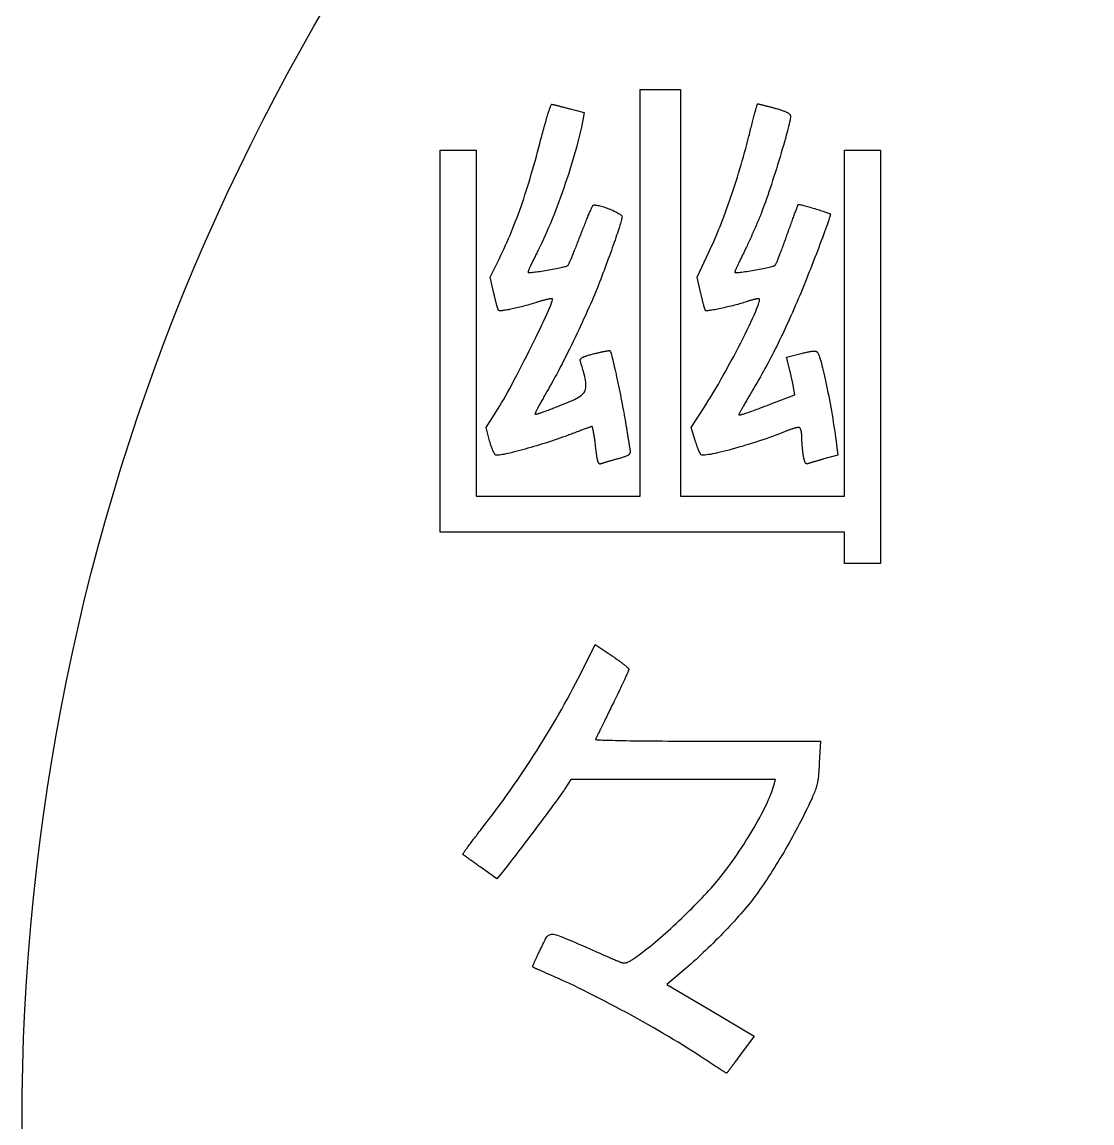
# Model space of a CAD drawing. Extents: x 2.5 to 77.5, y 2.5 to 77.5.
# Drawn here: x 2.5 to 20.73, y 40 to 58.75 of the extents above; entities that cross this region are included whole.
import ezdxf

# ---------------------------------------------------------------- set-up
doc = ezdxf.new("R2010")
doc.units = 0
doc.layers.get('0').update_dxf_attribs({"linetype": 'CONTINUOUS'})
doc.layers.add('NAME', color=7, linetype='CONTINUOUS')

msp = doc.modelspace()

# ---------------------------------------------------------------- linework, layer by layer
msp.add_circle((40, 40), 37.5)
at = {"layer": 'NAME'}
for points in [[(9.625, 53.316), (9.625, 56.57), (9.931, 56.57), (10.237, 56.57), (10.237, 53.623), (10.237, 50.675), (11.635, 50.675), (13.032, 50.675), (13.032, 54.139), (13.032, 57.603), (13.376, 57.603), (13.721, 57.603), (13.721, 54.139), (13.721, 50.675), (15.118, 50.675), (16.515, 50.675), (16.515, 53.623), (16.515, 56.57), (16.821, 56.57), (17.127, 56.57), (17.127, 53.048), (17.127, 49.527), (16.821, 49.527), (16.515, 49.527), (16.515, 49.795), (16.515, 49.795), (16.515, 50.063), (13.07, 50.063), (9.625, 50.063)], [(11.568, 52.179), (11.589, 52.188), (11.61, 52.196), (11.632, 52.204), (11.653, 52.213), (11.676, 52.222), (11.722, 52.241), (11.766, 52.259), (11.807, 52.275), (11.844, 52.291), (11.879, 52.307), (11.912, 52.322), (11.941, 52.336), (11.968, 52.351), (11.992, 52.365), (12.014, 52.38), (12.034, 52.395), (12.051, 52.41), (12.065, 52.426), (12.078, 52.443), (12.088, 52.46), (12.097, 52.478), (12.103, 52.498), (12.107, 52.519), (12.11, 52.541), (12.11, 52.565), (12.109, 52.591), (12.106, 52.619), (12.102, 52.648), (12.095, 52.68), (12.088, 52.714), (12.079, 52.751), (12.068, 52.79), (12.057, 52.832), (12.044, 52.877), (12.03, 52.925), (12.015, 52.977), (12.013, 52.981), (12.013, 52.986), (12.012, 52.99), (12.012, 52.994), (12.013, 52.999), (12.014, 53.003), (12.016, 53.007), (12.018, 53.011), (12.02, 53.015), (12.023, 53.019), (12.027, 53.022), (12.032, 53.026), (12.037, 53.03), (12.042, 53.033), (12.048, 53.037), (12.055, 53.041), (12.063, 53.045), (12.071, 53.048), (12.08, 53.052), (12.09, 53.056), (12.101, 53.06), (12.112, 53.064), (12.124, 53.067), (12.137, 53.072), (12.15, 53.076), (12.165, 53.08), (12.18, 53.084), (12.197, 53.089), (12.214, 53.093), (12.232, 53.098), (12.251, 53.103), (12.264, 53.106), (12.278, 53.109), (12.291, 53.112), (12.304, 53.115), (12.317, 53.118), (12.329, 53.121), (12.342, 53.124), (12.354, 53.127), (12.366, 53.129), (12.377, 53.132), (12.389, 53.134), (12.399, 53.136), (12.41, 53.139), (12.42, 53.141), (12.43, 53.142), (12.44, 53.144), (12.449, 53.146), (12.457, 53.147), (12.465, 53.148), (12.473, 53.15), (12.48, 53.151), (12.487, 53.151), (12.493, 53.152), (12.499, 53.153), (12.504, 53.153), (12.508, 53.153), (12.512, 53.153), (12.515, 53.153), (12.518, 53.153), (12.519, 53.152), (12.521, 53.151), (12.523, 53.146), (12.527, 53.137), (12.532, 53.123), (12.537, 53.105), (12.543, 53.083), (12.55, 53.058), (12.558, 53.029), (12.566, 52.996), (12.574, 52.961), (12.583, 52.924), (12.592, 52.883), (12.602, 52.841), (12.612, 52.797), (12.622, 52.751), (12.632, 52.703), (12.643, 52.654), (12.653, 52.605), (12.664, 52.554), (12.675, 52.503), (12.685, 52.452), (12.696, 52.4), (12.706, 52.349), (12.716, 52.299), (12.726, 52.249), (12.735, 52.2), (12.744, 52.152), (12.753, 52.105), (12.761, 52.06), (12.769, 52.018), (12.776, 51.977), (12.782, 51.938), (12.785, 51.919), (12.788, 51.9), (12.791, 51.88), (12.795, 51.861), (12.798, 51.842), (12.801, 51.822), (12.804, 51.803), (12.807, 51.785), (12.81, 51.766), (12.813, 51.748), (12.816, 51.729), (12.819, 51.712), (12.822, 51.694), (12.825, 51.677), (12.827, 51.66), (12.83, 51.644), (12.833, 51.628), (12.835, 51.613), (12.838, 51.598), (12.84, 51.584), (12.842, 51.57), (12.844, 51.557), (12.846, 51.545), (12.848, 51.533), (12.85, 51.522), (12.852, 51.512), (12.853, 51.503), (12.855, 51.494), (12.856, 51.487), (12.857, 51.48), (12.858, 51.474), (12.859, 51.465), (12.861, 51.457), (12.862, 51.449), (12.862, 51.441), (12.863, 51.434), (12.863, 51.428), (12.862, 51.421), (12.861, 51.415), (12.86, 51.41), (12.858, 51.404), (12.856, 51.399), (12.853, 51.394), (12.849, 51.39), (12.845, 51.385), (12.84, 51.381), (12.834, 51.376), (12.828, 51.372), (12.821, 51.368), (12.813, 51.364), (12.804, 51.36), (12.794, 51.356), (12.784, 51.352), (12.772, 51.347), (12.759, 51.343), (12.746, 51.338), (12.731, 51.334), (12.715, 51.329), (12.698, 51.324), (12.68, 51.319), (12.66, 51.313), (12.639, 51.307), (12.627, 51.304), (12.614, 51.3), (12.602, 51.297), (12.59, 51.293), (12.577, 51.29), (12.565, 51.286), (12.553, 51.283), (12.541, 51.279), (12.53, 51.276), (12.518, 51.273), (12.507, 51.269), (12.496, 51.266), (12.485, 51.263), (12.475, 51.26), (12.465, 51.257), (12.455, 51.254), (12.445, 51.251), (12.436, 51.248), (12.427, 51.246), (12.419, 51.243), (12.411, 51.241), (12.403, 51.238), (12.396, 51.236), (12.389, 51.234), (12.383, 51.232), (12.377, 51.23), (12.372, 51.228), (12.368, 51.227), (12.364, 51.226), (12.36, 51.224), (12.357, 51.223), (12.354, 51.222), (12.351, 51.222), (12.348, 51.222), (12.345, 51.222), (12.343, 51.223), (12.34, 51.225), (12.337, 51.227), (12.334, 51.229), (12.332, 51.232), (12.329, 51.236), (12.327, 51.24), (12.324, 51.244), (12.322, 51.249), (12.319, 51.255), (12.317, 51.261), (12.315, 51.267), (12.313, 51.274), (12.31, 51.282), (12.308, 51.29), (12.306, 51.299), (12.304, 51.308), (12.302, 51.317), (12.3, 51.328), (12.298, 51.338), (12.296, 51.35), (12.295, 51.361), (12.293, 51.374), (12.291, 51.387), (12.289, 51.4), (12.288, 51.414), (12.286, 51.428), (12.286, 51.428), (12.286, 51.428), (12.283, 51.452), (12.281, 51.475), (12.278, 51.498), (12.275, 51.52), (12.273, 51.542), (12.27, 51.563), (12.267, 51.584), (12.264, 51.604), (12.262, 51.624), (12.259, 51.643), (12.256, 51.662), (12.254, 51.68), (12.251, 51.697), (12.248, 51.713), (12.246, 51.729), (12.243, 51.744), (12.241, 51.759), (12.238, 51.772), (12.236, 51.785), (12.234, 51.796), (12.231, 51.807), (12.229, 51.817), (12.227, 51.826), (12.225, 51.834), (12.223, 51.842), (12.221, 51.848), (12.219, 51.853), (12.217, 51.857), (12.216, 51.86), (12.214, 51.861), (12.213, 51.862), (12.211, 51.862), (12.209, 51.861), (12.206, 51.86), (12.202, 51.859), (12.197, 51.857), (12.19, 51.855), (12.183, 51.852), (12.175, 51.849), (12.166, 51.846), (12.156, 51.842), (12.145, 51.838), (12.134, 51.834), (12.121, 51.83), (12.108, 51.825), (12.094, 51.82), (12.08, 51.814), (12.065, 51.809), (12.049, 51.803), (12.033, 51.797), (12.016, 51.791), (11.998, 51.784), (11.98, 51.777), (11.961, 51.77), (11.942, 51.763), (11.923, 51.756), (11.903, 51.749), (11.883, 51.741), (11.862, 51.733), (11.842, 51.726), (11.82, 51.718), (11.799, 51.71), (11.756, 51.693), (11.711, 51.677), (11.665, 51.661), (11.618, 51.645), (11.569, 51.628), (11.52, 51.612), (11.471, 51.596), (11.421, 51.58), (11.37, 51.564), (11.32, 51.549), (11.27, 51.533), (11.22, 51.519), (11.171, 51.504), (11.122, 51.49), (11.074, 51.477), (11.027, 51.464), (10.981, 51.452), (10.937, 51.44), (10.895, 51.429), (10.854, 51.419), (10.815, 51.41), (10.778, 51.401), (10.744, 51.394), (10.712, 51.387), (10.683, 51.382), (10.657, 51.377), (10.634, 51.374), (10.614, 51.372), (10.597, 51.371), (10.584, 51.371), (10.575, 51.373), (10.573, 51.374), (10.57, 51.376), (10.567, 51.378), (10.564, 51.381), (10.561, 51.384), (10.558, 51.388), (10.555, 51.393), (10.552, 51.398), (10.549, 51.404), (10.545, 51.41), (10.542, 51.416), (10.538, 51.423), (10.535, 51.43), (10.531, 51.438), (10.527, 51.446), (10.523, 51.455), (10.52, 51.464), (10.516, 51.473), (10.512, 51.482), (10.508, 51.492), (10.505, 51.502), (10.501, 51.513), (10.497, 51.523), (10.494, 51.534), (10.49, 51.545), (10.486, 51.556), (10.483, 51.568), (10.479, 51.58), (10.476, 51.591), (10.472, 51.603), (10.469, 51.615), (10.409, 51.843), (10.614, 52.168), (10.641, 52.213), (10.671, 52.263), (10.703, 52.318), (10.738, 52.378), (10.773, 52.443), (10.811, 52.511), (10.85, 52.583), (10.889, 52.657), (10.93, 52.734), (10.971, 52.813), (11.013, 52.893), (11.054, 52.973), (11.095, 53.055), (11.136, 53.136), (11.177, 53.217), (11.216, 53.296), (11.255, 53.375), (11.292, 53.451), (11.327, 53.524), (11.36, 53.595), (11.392, 53.662), (11.421, 53.725), (11.448, 53.784), (11.471, 53.838), (11.492, 53.887), (11.51, 53.929), (11.524, 53.965), (11.534, 53.995), (11.54, 54.017), (11.542, 54.031), (11.54, 54.037), (11.537, 54.038), (11.534, 54.038), (11.531, 54.038), (11.526, 54.038), (11.522, 54.038), (11.516, 54.037), (11.51, 54.037), (11.504, 54.036), (11.497, 54.035), (11.49, 54.033), (11.482, 54.032), (11.474, 54.03), (11.465, 54.029), (11.456, 54.027), (11.447, 54.025), (11.437, 54.022), (11.427, 54.02), (11.416, 54.017), (11.406, 54.015), (11.395, 54.012), (11.384, 54.009), (11.372, 54.006), (11.36, 54.003), (11.349, 53.999), (11.336, 53.996), (11.324, 53.992), (11.312, 53.989), (11.299, 53.985), (11.287, 53.981), (11.274, 53.977), (11.261, 53.973), (11.233, 53.964), (11.205, 53.955), (11.177, 53.947), (11.149, 53.938), (11.121, 53.93), (11.093, 53.922), (11.065, 53.915), (11.037, 53.907), (11.009, 53.9), (10.982, 53.893), (10.956, 53.887), (10.93, 53.88), (10.904, 53.874), (10.879, 53.869), (10.855, 53.864), (10.832, 53.859), (10.809, 53.854), (10.788, 53.85), (10.767, 53.846), (10.747, 53.843), (10.729, 53.84), (10.712, 53.838), (10.696, 53.836), (10.681, 53.834), (10.668, 53.833), (10.656, 53.833), (10.645, 53.833), (10.637, 53.834), (10.63, 53.835), (10.624, 53.836), (10.621, 53.839), (10.62, 53.84), (10.618, 53.842), (10.617, 53.845), (10.615, 53.849), (10.614, 53.853), (10.612, 53.858), (10.61, 53.863), (10.608, 53.869), (10.606, 53.876), (10.603, 53.884), (10.601, 53.891), (10.598, 53.9), (10.596, 53.909), (10.593, 53.918), (10.59, 53.928), (10.588, 53.938), (10.585, 53.949), (10.582, 53.96), (10.579, 53.972), (10.576, 53.984), (10.573, 53.996), (10.569, 54.008), (10.566, 54.021), (10.563, 54.034), (10.56, 54.048), (10.557, 54.061), (10.553, 54.075), (10.55, 54.089), (10.547, 54.104), (10.543, 54.118), (10.54, 54.133), (10.479, 54.407), (10.607, 54.665), (10.635, 54.721), (10.662, 54.777), (10.689, 54.834), (10.715, 54.891), (10.741, 54.948), (10.766, 55.005), (10.792, 55.063), (10.816, 55.121), (10.841, 55.18), (10.865, 55.239), (10.889, 55.299), (10.912, 55.36), (10.936, 55.421), (10.959, 55.484), (10.981, 55.547), (11.004, 55.61), (11.026, 55.675), (11.049, 55.741), (11.071, 55.807), (11.093, 55.875), (11.114, 55.944), (11.136, 56.014), (11.158, 56.085), (11.179, 56.157), (11.201, 56.231), (11.222, 56.306), (11.244, 56.383), (11.265, 56.461), (11.287, 56.54), (11.308, 56.621), (11.33, 56.704), (11.338, 56.738), (11.347, 56.772), (11.356, 56.806), (11.365, 56.839), (11.374, 56.871), (11.382, 56.902), (11.391, 56.933), (11.399, 56.964), (11.408, 56.993), (11.416, 57.022), (11.424, 57.049), (11.431, 57.076), (11.439, 57.102), (11.446, 57.127), (11.454, 57.151), (11.461, 57.173), (11.467, 57.195), (11.474, 57.215), (11.48, 57.234), (11.486, 57.252), (11.491, 57.268), (11.497, 57.284), (11.502, 57.297), (11.506, 57.309), (11.511, 57.32), (11.514, 57.329), (11.518, 57.337), (11.521, 57.343), (11.524, 57.347), (11.526, 57.349), (11.528, 57.35), (11.53, 57.35), (11.532, 57.349), (11.536, 57.348), (11.54, 57.348), (11.544, 57.347), (11.55, 57.345), (11.555, 57.344), (11.562, 57.342), (11.569, 57.341), (11.576, 57.339), (11.584, 57.337), (11.593, 57.335), (11.602, 57.333), (11.611, 57.33), (11.621, 57.328), (11.631, 57.325), (11.642, 57.323), (11.653, 57.32), (11.664, 57.317), (11.676, 57.314), (11.688, 57.311), (11.7, 57.308), (11.712, 57.304), (11.725, 57.301), (11.738, 57.298), (11.751, 57.294), (11.765, 57.291), (11.778, 57.287), (11.792, 57.284), (11.806, 57.28), (11.819, 57.277), (12.081, 57.208), (12.057, 57.081), (12.045, 57.02), (12.032, 56.957), (12.017, 56.891), (12.001, 56.824), (11.984, 56.755), (11.966, 56.684), (11.946, 56.611), (11.926, 56.538), (11.904, 56.463), (11.882, 56.387), (11.858, 56.31), (11.834, 56.233), (11.81, 56.155), (11.784, 56.077), (11.758, 55.999), (11.731, 55.921), (11.704, 55.843), (11.676, 55.766), (11.648, 55.689), (11.619, 55.613), (11.59, 55.537), (11.561, 55.463), (11.532, 55.39), (11.503, 55.319), (11.474, 55.249), (11.444, 55.181), (11.415, 55.115), (11.386, 55.051), (11.357, 54.99), (11.329, 54.931), (11.3, 54.874), (11.29, 54.854), (11.28, 54.835), (11.271, 54.815), (11.261, 54.796), (11.252, 54.778), (11.243, 54.759), (11.234, 54.741), (11.225, 54.723), (11.217, 54.706), (11.208, 54.689), (11.201, 54.673), (11.193, 54.657), (11.186, 54.642), (11.179, 54.627), (11.172, 54.613), (11.166, 54.599), (11.16, 54.587), (11.155, 54.574), (11.15, 54.563), (11.145, 54.552), (11.141, 54.542), (11.137, 54.532), (11.133, 54.524), (11.13, 54.516), (11.128, 54.509), (11.126, 54.504), (11.124, 54.499), (11.123, 54.494), (11.122, 54.491), (11.122, 54.489), (11.123, 54.488), (11.127, 54.486), (11.135, 54.485), (11.147, 54.485), (11.161, 54.485), (11.178, 54.486), (11.198, 54.488), (11.22, 54.49), (11.243, 54.493), (11.269, 54.496), (11.296, 54.5), (11.325, 54.504), (11.355, 54.508), (11.385, 54.513), (11.416, 54.518), (11.448, 54.523), (11.48, 54.528), (11.511, 54.534), (11.542, 54.54), (11.573, 54.545), (11.602, 54.551), (11.631, 54.557), (11.658, 54.562), (11.684, 54.568), (11.708, 54.573), (11.73, 54.579), (11.749, 54.584), (11.766, 54.588), (11.781, 54.593), (11.792, 54.597), (11.8, 54.601), (11.804, 54.604), (11.806, 54.606), (11.808, 54.61), (11.811, 54.615), (11.814, 54.621), (11.818, 54.629), (11.822, 54.637), (11.826, 54.647), (11.831, 54.657), (11.837, 54.669), (11.842, 54.682), (11.848, 54.695), (11.854, 54.71), (11.861, 54.725), (11.868, 54.742), (11.875, 54.759), (11.882, 54.777), (11.89, 54.796), (11.898, 54.815), (11.906, 54.835), (11.914, 54.856), (11.923, 54.877), (11.932, 54.899), (11.941, 54.921), (11.95, 54.944), (11.959, 54.968), (11.968, 54.991), (11.978, 55.016), (11.987, 55.04), (11.997, 55.065), (12.007, 55.09), (12.016, 55.115), (12.026, 55.141), (12.036, 55.166), (12.045, 55.191), (12.055, 55.215), (12.064, 55.239), (12.074, 55.263), (12.083, 55.286), (12.092, 55.309), (12.101, 55.332), (12.11, 55.354), (12.118, 55.375), (12.127, 55.396), (12.135, 55.416), (12.143, 55.435), (12.15, 55.454), (12.158, 55.472), (12.165, 55.489), (12.172, 55.505), (12.179, 55.521), (12.185, 55.535), (12.191, 55.549), (12.196, 55.561), (12.202, 55.573), (12.206, 55.584), (12.211, 55.593), (12.215, 55.602), (12.219, 55.609), (12.222, 55.615), (12.225, 55.62), (12.227, 55.624), (12.229, 55.626), (12.234, 55.63), (12.242, 55.633), (12.252, 55.634), (12.264, 55.634), (12.278, 55.633), (12.294, 55.631), (12.311, 55.628), (12.329, 55.624), (12.349, 55.619), (12.369, 55.614), (12.391, 55.607), (12.413, 55.6), (12.436, 55.593), (12.459, 55.585), (12.482, 55.576), (12.505, 55.567), (12.527, 55.558), (12.55, 55.549), (12.572, 55.539), (12.593, 55.529), (12.613, 55.52), (12.632, 55.51), (12.65, 55.5), (12.666, 55.491), (12.681, 55.481), (12.694, 55.472), (12.705, 55.464), (12.713, 55.455), (12.72, 55.448), (12.724, 55.441), (12.725, 55.434), (12.725, 55.426), (12.723, 55.415), (12.72, 55.401), (12.716, 55.384), (12.71, 55.364), (12.704, 55.341), (12.696, 55.316), (12.688, 55.288), (12.679, 55.258), (12.668, 55.226), (12.657, 55.192), (12.645, 55.156), (12.633, 55.118), (12.619, 55.079), (12.605, 55.037), (12.59, 54.995), (12.575, 54.951), (12.559, 54.906), (12.543, 54.86), (12.526, 54.813), (12.509, 54.766), (12.491, 54.717), (12.473, 54.668), (12.455, 54.619), (12.437, 54.569), (12.418, 54.52), (12.399, 54.47), (12.381, 54.42), (12.362, 54.371), (12.343, 54.322), (12.324, 54.273), (12.304, 54.224), (12.283, 54.172), (12.261, 54.118), (12.237, 54.062), (12.213, 54.005), (12.187, 53.946), (12.161, 53.886), (12.133, 53.825), (12.105, 53.762), (12.076, 53.699), (12.047, 53.635), (12.017, 53.57), (11.986, 53.505), (11.955, 53.44), (11.924, 53.375), (11.892, 53.31), (11.861, 53.245), (11.829, 53.18), (11.797, 53.117), (11.765, 53.053), (11.734, 52.991), (11.703, 52.93), (11.672, 52.87), (11.641, 52.812), (11.611, 52.755), (11.581, 52.699), (11.552, 52.646), (11.524, 52.595), (11.496, 52.546), (11.47, 52.499), (11.444, 52.455), (11.432, 52.435), (11.421, 52.416), (11.41, 52.397), (11.399, 52.378), (11.388, 52.359), (11.378, 52.341), (11.368, 52.323), (11.358, 52.306), (11.349, 52.288), (11.339, 52.272), (11.33, 52.256), (11.322, 52.24), (11.314, 52.225), (11.306, 52.21), (11.298, 52.196), (11.291, 52.182), (11.285, 52.17), (11.278, 52.157), (11.273, 52.146), (11.267, 52.135), (11.262, 52.125), (11.258, 52.115), (11.254, 52.107), (11.25, 52.099), (11.248, 52.092), (11.245, 52.086), (11.243, 52.081), (11.242, 52.077), (11.241, 52.073), (11.241, 52.071), (11.242, 52.07), (11.243, 52.069), (11.246, 52.069), (11.249, 52.069), (11.254, 52.07), (11.26, 52.071), (11.267, 52.073), (11.274, 52.075), (11.283, 52.077), (11.293, 52.08), (11.303, 52.084), (11.315, 52.087), (11.327, 52.091), (11.34, 52.096), (11.354, 52.1), (11.368, 52.105), (11.383, 52.111), (11.399, 52.116), (11.416, 52.122), (11.433, 52.129), (11.451, 52.135), (11.469, 52.142), (11.488, 52.149), (11.507, 52.156), (11.527, 52.164), (11.547, 52.171)], [(14.767, 52.066), (14.778, 52.069), (14.791, 52.073), (14.804, 52.077), (14.819, 52.082), (14.835, 52.087), (14.853, 52.093), (14.872, 52.1), (14.893, 52.107), (14.915, 52.115), (14.939, 52.123), (14.965, 52.133), (14.992, 52.143), (15.021, 52.154), (15.052, 52.165), (15.085, 52.178), (15.12, 52.191), (15.156, 52.205), (15.195, 52.22), (15.236, 52.235), (15.279, 52.252), (15.67, 52.402), (15.648, 52.524), (15.647, 52.531), (15.646, 52.538), (15.644, 52.546), (15.643, 52.554), (15.641, 52.562), (15.639, 52.571), (15.637, 52.58), (15.635, 52.59), (15.633, 52.6), (15.631, 52.61), (15.629, 52.62), (15.627, 52.63), (15.624, 52.641), (15.622, 52.652), (15.62, 52.663), (15.617, 52.674), (15.615, 52.686), (15.612, 52.697), (15.609, 52.709), (15.607, 52.72), (15.604, 52.732), (15.602, 52.743), (15.599, 52.755), (15.596, 52.766), (15.593, 52.778), (15.591, 52.789), (15.588, 52.8), (15.585, 52.812), (15.583, 52.823), (15.58, 52.833), (15.578, 52.844), (15.529, 53.041), (15.779, 53.104), (15.798, 53.109), (15.817, 53.114), (15.834, 53.118), (15.851, 53.122), (15.866, 53.125), (15.881, 53.129), (15.895, 53.132), (15.909, 53.134), (15.921, 53.137), (15.933, 53.139), (15.944, 53.141), (15.955, 53.142), (15.965, 53.143), (15.974, 53.144), (15.982, 53.145), (15.991, 53.145), (15.998, 53.145), (16.005, 53.145), (16.012, 53.145), (16.018, 53.144), (16.023, 53.143), (16.028, 53.142), (16.033, 53.14), (16.038, 53.138), (16.042, 53.136), (16.046, 53.134), (16.049, 53.131), (16.052, 53.128), (16.055, 53.125), (16.058, 53.121), (16.06, 53.117), (16.068, 53.104), (16.075, 53.087), (16.084, 53.065), (16.092, 53.04), (16.102, 53.011), (16.111, 52.978), (16.121, 52.942), (16.132, 52.903), (16.142, 52.861), (16.153, 52.816), (16.165, 52.769), (16.176, 52.719), (16.187, 52.667), (16.199, 52.612), (16.211, 52.556), (16.223, 52.499), (16.234, 52.439), (16.246, 52.379), (16.258, 52.317), (16.27, 52.254), (16.281, 52.191), (16.292, 52.126), (16.304, 52.062), (16.314, 51.997), (16.325, 51.932), (16.335, 51.867), (16.345, 51.803), (16.355, 51.739), (16.364, 51.676), (16.372, 51.613), (16.38, 51.552), (16.403, 51.375), (16.164, 51.308), (16.152, 51.305), (16.139, 51.301), (16.126, 51.298), (16.114, 51.294), (16.101, 51.29), (16.089, 51.287), (16.077, 51.283), (16.065, 51.28), (16.053, 51.277), (16.042, 51.273), (16.03, 51.27), (16.019, 51.267), (16.008, 51.264), (15.998, 51.26), (15.988, 51.257), (15.978, 51.254), (15.968, 51.252), (15.959, 51.249), (15.95, 51.246), (15.942, 51.244), (15.934, 51.241), (15.926, 51.239), (15.919, 51.237), (15.912, 51.235), (15.906, 51.233), (15.901, 51.231), (15.896, 51.229), (15.891, 51.228), (15.887, 51.226), (15.884, 51.225), (15.881, 51.224), (15.878, 51.223), (15.876, 51.223), (15.873, 51.223), (15.87, 51.224), (15.868, 51.224), (15.865, 51.226), (15.863, 51.228), (15.86, 51.23), (15.858, 51.232), (15.855, 51.235), (15.853, 51.239), (15.85, 51.243), (15.848, 51.247), (15.845, 51.251), (15.843, 51.256), (15.841, 51.262), (15.839, 51.268), (15.836, 51.274), (15.834, 51.28), (15.832, 51.287), (15.83, 51.294), (15.828, 51.302), (15.826, 51.31), (15.824, 51.319), (15.822, 51.327), (15.82, 51.336), (15.819, 51.346), (15.817, 51.355), (15.815, 51.366), (15.814, 51.376), (15.812, 51.387), (15.812, 51.387), (15.811, 51.396), (15.81, 51.406), (15.808, 51.416), (15.807, 51.427), (15.806, 51.437), (15.805, 51.448), (15.803, 51.458), (15.802, 51.469), (15.801, 51.48), (15.8, 51.491), (15.799, 51.502), (15.798, 51.513), (15.797, 51.524), (15.796, 51.535), (15.795, 51.545), (15.794, 51.556), (15.794, 51.567), (15.793, 51.577), (15.792, 51.588), (15.791, 51.598), (15.791, 51.608), (15.79, 51.618), (15.79, 51.627), (15.789, 51.636), (15.789, 51.645), (15.788, 51.654), (15.788, 51.663), (15.788, 51.671), (15.788, 51.678), (15.788, 51.686), (15.788, 51.693), (15.787, 51.699), (15.787, 51.706), (15.787, 51.713), (15.787, 51.719), (15.786, 51.726), (15.786, 51.732), (15.785, 51.739), (15.784, 51.745), (15.784, 51.751), (15.783, 51.757), (15.782, 51.763), (15.781, 51.769), (15.78, 51.775), (15.779, 51.781), (15.777, 51.786), (15.776, 51.791), (15.775, 51.796), (15.773, 51.801), (15.772, 51.806), (15.77, 51.81), (15.769, 51.814), (15.767, 51.818), (15.766, 51.822), (15.764, 51.826), (15.762, 51.829), (15.76, 51.832), (15.759, 51.834), (15.757, 51.837), (15.755, 51.839), (15.753, 51.84), (15.751, 51.842), (15.749, 51.843), (15.746, 51.844), (15.743, 51.844), (15.739, 51.844), (15.734, 51.844), (15.729, 51.844), (15.724, 51.844), (15.718, 51.843), (15.711, 51.842), (15.705, 51.841), (15.697, 51.839), (15.69, 51.838), (15.682, 51.836), (15.673, 51.834), (15.664, 51.832), (15.655, 51.829), (15.646, 51.827), (15.636, 51.824), (15.626, 51.821), (15.616, 51.817), (15.606, 51.814), (15.595, 51.81), (15.584, 51.807), (15.573, 51.803), (15.562, 51.799), (15.551, 51.795), (15.539, 51.79), (15.528, 51.786), (15.516, 51.781), (15.504, 51.776), (15.493, 51.772), (15.445, 51.752), (15.396, 51.733), (15.344, 51.713), (15.291, 51.693), (15.236, 51.673), (15.18, 51.654), (15.123, 51.634), (15.065, 51.615), (15.007, 51.596), (14.948, 51.577), (14.89, 51.558), (14.831, 51.541), (14.773, 51.523), (14.716, 51.507), (14.659, 51.491), (14.604, 51.475), (14.55, 51.461), (14.498, 51.447), (14.447, 51.435), (14.399, 51.423), (14.353, 51.412), (14.309, 51.403), (14.269, 51.394), (14.231, 51.387), (14.196, 51.382), (14.166, 51.377), (14.138, 51.375), (14.115, 51.373), (14.096, 51.373), (14.082, 51.375), (14.072, 51.379), (14.07, 51.38), (14.069, 51.382), (14.066, 51.385), (14.064, 51.388), (14.062, 51.392), (14.059, 51.396), (14.056, 51.401), (14.054, 51.406), (14.051, 51.411), (14.048, 51.418), (14.045, 51.424), (14.041, 51.431), (14.038, 51.439), (14.035, 51.446), (14.031, 51.455), (14.028, 51.463), (14.024, 51.472), (14.021, 51.481), (14.017, 51.491), (14.013, 51.501), (14.01, 51.511), (14.006, 51.521), (14.002, 51.532), (13.998, 51.543), (13.994, 51.554), (13.991, 51.565), (13.987, 51.576), (13.983, 51.588), (13.979, 51.599), (13.976, 51.611), (13.972, 51.623), (13.904, 51.847), (14.114, 52.17), (14.154, 52.232), (14.195, 52.297), (14.236, 52.366), (14.279, 52.437), (14.322, 52.51), (14.366, 52.585), (14.41, 52.662), (14.454, 52.74), (14.498, 52.818), (14.541, 52.898), (14.584, 52.977), (14.627, 53.056), (14.668, 53.135), (14.709, 53.212), (14.748, 53.289), (14.786, 53.363), (14.822, 53.436), (14.857, 53.506), (14.89, 53.574), (14.92, 53.638), (14.948, 53.699), (14.974, 53.756), (14.997, 53.809), (15.017, 53.857), (15.034, 53.9), (15.048, 53.938), (15.058, 53.971), (15.065, 53.997), (15.068, 54.017), (15.067, 54.03), (15.062, 54.036), (15.06, 54.037), (15.057, 54.037), (15.054, 54.038), (15.051, 54.038), (15.047, 54.037), (15.042, 54.037), (15.038, 54.037), (15.033, 54.036), (15.027, 54.035), (15.021, 54.034), (15.015, 54.033), (15.009, 54.032), (15.002, 54.031), (14.995, 54.029), (14.987, 54.027), (14.98, 54.026), (14.972, 54.024), (14.964, 54.022), (14.955, 54.02), (14.947, 54.017), (14.938, 54.015), (14.929, 54.013), (14.92, 54.01), (14.911, 54.007), (14.902, 54.005), (14.892, 54.002), (14.883, 53.999), (14.873, 53.996), (14.864, 53.993), (14.854, 53.99), (14.844, 53.986), (14.823, 53.979), (14.8, 53.972), (14.775, 53.964), (14.75, 53.957), (14.724, 53.949), (14.696, 53.942), (14.669, 53.934), (14.64, 53.927), (14.611, 53.919), (14.582, 53.912), (14.553, 53.905), (14.523, 53.898), (14.494, 53.891), (14.465, 53.884), (14.437, 53.878), (14.409, 53.872), (14.381, 53.866), (14.355, 53.861), (14.329, 53.856), (14.305, 53.851), (14.281, 53.847), (14.26, 53.843), (14.239, 53.84), (14.22, 53.837), (14.203, 53.835), (14.188, 53.833), (14.175, 53.832), (14.165, 53.832), (14.156, 53.832), (14.15, 53.833), (14.147, 53.835), (14.146, 53.836), (14.145, 53.838), (14.143, 53.84), (14.142, 53.844), (14.141, 53.848), (14.139, 53.853), (14.137, 53.858), (14.135, 53.864), (14.133, 53.871), (14.131, 53.878), (14.129, 53.886), (14.126, 53.894), (14.124, 53.903), (14.121, 53.912), (14.118, 53.922), (14.116, 53.932), (14.113, 53.943), (14.11, 53.954), (14.107, 53.966), (14.104, 53.978), (14.101, 53.99), (14.098, 54.003), (14.094, 54.016), (14.091, 54.029), (14.088, 54.043), (14.084, 54.056), (14.081, 54.07), (14.078, 54.085), (14.074, 54.099), (14.071, 54.114), (14.068, 54.128), (14.004, 54.407), (14.204, 54.828), (14.228, 54.879), (14.252, 54.931), (14.276, 54.984), (14.3, 55.038), (14.324, 55.094), (14.348, 55.151), (14.371, 55.209), (14.395, 55.268), (14.419, 55.328), (14.442, 55.389), (14.466, 55.451), (14.489, 55.513), (14.512, 55.577), (14.535, 55.641), (14.558, 55.706), (14.581, 55.772), (14.603, 55.838), (14.626, 55.905), (14.648, 55.973), (14.669, 56.041), (14.691, 56.109), (14.712, 56.178), (14.733, 56.247), (14.754, 56.316), (14.774, 56.386), (14.794, 56.456), (14.813, 56.526), (14.832, 56.596), (14.851, 56.666), (14.869, 56.736), (14.887, 56.806), (14.894, 56.835), (14.901, 56.863), (14.909, 56.891), (14.916, 56.919), (14.922, 56.946), (14.929, 56.972), (14.936, 56.999), (14.942, 57.024), (14.949, 57.049), (14.955, 57.073), (14.961, 57.096), (14.967, 57.119), (14.973, 57.141), (14.978, 57.162), (14.984, 57.182), (14.989, 57.201), (14.993, 57.22), (14.998, 57.237), (15.003, 57.254), (15.007, 57.269), (15.011, 57.283), (15.014, 57.296), (15.017, 57.308), (15.02, 57.319), (15.023, 57.328), (15.026, 57.336), (15.028, 57.343), (15.029, 57.348), (15.031, 57.352), (15.032, 57.355), (15.032, 57.356), (15.033, 57.356), (15.035, 57.356), (15.037, 57.356), (15.04, 57.356), (15.044, 57.355), (15.048, 57.354), (15.053, 57.353), (15.059, 57.352), (15.066, 57.351), (15.072, 57.349), (15.08, 57.348), (15.088, 57.346), (15.096, 57.344), (15.106, 57.342), (15.115, 57.339), (15.125, 57.337), (15.136, 57.334), (15.147, 57.331), (15.158, 57.328), (15.17, 57.325), (15.182, 57.322), (15.194, 57.319), (15.207, 57.316), (15.22, 57.312), (15.233, 57.309), (15.247, 57.305), (15.261, 57.301), (15.275, 57.298), (15.289, 57.294), (15.304, 57.29), (15.319, 57.286), (15.339, 57.28), (15.358, 57.275), (15.377, 57.269), (15.394, 57.264), (15.411, 57.259), (15.426, 57.254), (15.441, 57.249), (15.456, 57.244), (15.469, 57.24), (15.482, 57.235), (15.493, 57.23), (15.504, 57.226), (15.515, 57.222), (15.524, 57.217), (15.533, 57.213), (15.542, 57.208), (15.549, 57.204), (15.556, 57.2), (15.562, 57.196), (15.568, 57.191), (15.573, 57.187), (15.578, 57.182), (15.582, 57.178), (15.585, 57.174), (15.588, 57.169), (15.591, 57.164), (15.593, 57.16), (15.594, 57.155), (15.595, 57.15), (15.596, 57.145), (15.596, 57.14), (15.595, 57.125), (15.592, 57.104), (15.587, 57.077), (15.58, 57.046), (15.572, 57.009), (15.562, 56.968), (15.55, 56.923), (15.537, 56.874), (15.523, 56.822), (15.508, 56.766), (15.491, 56.708), (15.474, 56.647), (15.455, 56.584), (15.436, 56.52), (15.417, 56.454), (15.396, 56.387), (15.376, 56.32), (15.355, 56.252), (15.333, 56.184), (15.312, 56.117), (15.291, 56.05), (15.269, 55.984), (15.248, 55.92), (15.227, 55.858), (15.207, 55.797), (15.187, 55.739), (15.168, 55.684), (15.149, 55.632), (15.131, 55.584), (15.115, 55.539), (15.099, 55.499), (15.091, 55.478), (15.082, 55.457), (15.073, 55.435), (15.064, 55.412), (15.054, 55.389), (15.044, 55.366), (15.035, 55.343), (15.024, 55.319), (15.014, 55.295), (15.004, 55.27), (14.993, 55.246), (14.982, 55.221), (14.972, 55.197), (14.961, 55.172), (14.95, 55.148), (14.939, 55.123), (14.928, 55.099), (14.918, 55.075), (14.907, 55.051), (14.896, 55.028), (14.886, 55.005), (14.875, 54.982), (14.865, 54.96), (14.855, 54.938), (14.845, 54.917), (14.835, 54.896), (14.825, 54.876), (14.816, 54.857), (14.807, 54.839), (14.798, 54.821), (14.79, 54.804), (14.782, 54.788), (14.774, 54.772), (14.766, 54.756), (14.758, 54.74), (14.75, 54.724), (14.743, 54.709), (14.736, 54.694), (14.729, 54.68), (14.722, 54.666), (14.715, 54.652), (14.709, 54.638), (14.703, 54.625), (14.697, 54.613), (14.691, 54.6), (14.686, 54.589), (14.681, 54.578), (14.676, 54.567), (14.672, 54.557), (14.668, 54.547), (14.664, 54.538), (14.661, 54.53), (14.657, 54.523), (14.655, 54.516), (14.652, 54.509), (14.65, 54.504), (14.649, 54.499), (14.647, 54.495), (14.646, 54.491), (14.646, 54.489), (14.646, 54.487), (14.646, 54.486), (14.651, 54.484), (14.659, 54.483), (14.67, 54.483), (14.685, 54.484), (14.702, 54.485), (14.721, 54.487), (14.743, 54.489), (14.767, 54.492), (14.793, 54.495), (14.82, 54.499), (14.849, 54.503), (14.879, 54.508), (14.909, 54.513), (14.94, 54.518), (14.972, 54.523), (15.004, 54.529), (15.035, 54.535), (15.067, 54.541), (15.097, 54.546), (15.127, 54.552), (15.156, 54.558), (15.183, 54.564), (15.209, 54.57), (15.233, 54.575), (15.255, 54.581), (15.275, 54.586), (15.293, 54.59), (15.307, 54.595), (15.319, 54.599), (15.327, 54.603), (15.332, 54.606), (15.334, 54.609), (15.337, 54.613), (15.34, 54.618), (15.343, 54.624), (15.347, 54.632), (15.351, 54.641), (15.356, 54.651), (15.361, 54.662), (15.366, 54.674), (15.372, 54.687), (15.378, 54.701), (15.384, 54.716), (15.39, 54.732), (15.397, 54.749), (15.404, 54.767), (15.412, 54.786), (15.419, 54.805), (15.427, 54.825), (15.435, 54.846), (15.443, 54.867), (15.452, 54.889), (15.46, 54.912), (15.469, 54.935), (15.478, 54.959), (15.486, 54.983), (15.495, 55.008), (15.505, 55.033), (15.514, 55.058), (15.523, 55.084), (15.532, 55.11), (15.541, 55.136), (15.551, 55.162), (15.56, 55.188), (15.569, 55.214), (15.578, 55.239), (15.587, 55.264), (15.595, 55.288), (15.604, 55.312), (15.612, 55.335), (15.621, 55.358), (15.629, 55.38), (15.636, 55.401), (15.644, 55.422), (15.651, 55.442), (15.659, 55.462), (15.666, 55.481), (15.672, 55.498), (15.678, 55.515), (15.685, 55.531), (15.69, 55.547), (15.696, 55.561), (15.701, 55.574), (15.705, 55.587), (15.71, 55.598), (15.714, 55.608), (15.717, 55.617), (15.721, 55.625), (15.723, 55.631), (15.726, 55.637), (15.728, 55.641), (15.729, 55.643), (15.73, 55.645), (15.733, 55.646), (15.738, 55.645), (15.746, 55.644), (15.757, 55.642), (15.77, 55.639), (15.785, 55.635), (15.802, 55.631), (15.821, 55.626), (15.841, 55.621), (15.862, 55.615), (15.885, 55.609), (15.909, 55.602), (15.933, 55.595), (15.958, 55.588), (15.983, 55.58), (16.008, 55.572), (16.033, 55.565), (16.059, 55.557), (16.083, 55.549), (16.107, 55.541), (16.13, 55.534), (16.153, 55.527), (16.174, 55.52), (16.193, 55.513), (16.211, 55.507), (16.228, 55.501), (16.242, 55.496), (16.254, 55.491), (16.264, 55.487), (16.271, 55.483), (16.275, 55.48), (16.276, 55.476), (16.274, 55.466), (16.271, 55.451), (16.265, 55.432), (16.257, 55.407), (16.248, 55.378), (16.236, 55.345), (16.224, 55.308), (16.209, 55.268), (16.194, 55.224), (16.177, 55.178), (16.158, 55.128), (16.139, 55.076), (16.119, 55.022), (16.098, 54.966), (16.076, 54.908), (16.054, 54.849), (16.03, 54.789), (16.007, 54.728), (15.983, 54.667), (15.959, 54.605), (15.935, 54.543), (15.91, 54.482), (15.886, 54.421), (15.862, 54.361), (15.838, 54.302), (15.815, 54.244), (15.792, 54.188), (15.77, 54.134), (15.748, 54.082), (15.727, 54.033), (15.702, 53.974), (15.677, 53.916), (15.652, 53.859), (15.627, 53.803), (15.603, 53.747), (15.578, 53.693), (15.554, 53.639), (15.53, 53.586), (15.505, 53.533), (15.481, 53.481), (15.457, 53.43), (15.433, 53.38), (15.409, 53.33), (15.384, 53.28), (15.36, 53.231), (15.336, 53.182), (15.311, 53.134), (15.287, 53.085), (15.262, 53.038), (15.237, 52.99), (15.212, 52.943), (15.186, 52.895), (15.16, 52.848), (15.135, 52.801), (15.108, 52.754), (15.082, 52.707), (15.055, 52.66), (15.028, 52.612), (15.001, 52.565), (14.973, 52.517), (14.944, 52.469), (14.932, 52.449), (14.92, 52.429), (14.909, 52.409), (14.897, 52.389), (14.886, 52.37), (14.875, 52.351), (14.864, 52.332), (14.853, 52.314), (14.843, 52.296), (14.833, 52.279), (14.823, 52.262), (14.813, 52.245), (14.804, 52.229), (14.795, 52.214), (14.787, 52.199), (14.779, 52.185), (14.771, 52.172), (14.764, 52.159), (14.757, 52.147), (14.751, 52.135), (14.745, 52.125), (14.74, 52.115), (14.735, 52.106), (14.731, 52.098), (14.727, 52.09), (14.723, 52.084), (14.721, 52.078), (14.719, 52.074), (14.717, 52.07), (14.716, 52.068), (14.716, 52.066), (14.716, 52.064), (14.717, 52.062), (14.719, 52.061), (14.722, 52.06), (14.725, 52.059), (14.73, 52.059), (14.735, 52.06), (14.742, 52.06), (14.749, 52.062), (14.758, 52.064)], [(10.721, 44.315), (10.7, 44.289), (10.682, 44.268), (10.589, 44.157), (10.308, 44.36), (10.293, 44.37), (10.278, 44.381), (10.264, 44.391), (10.25, 44.402), (10.235, 44.412), (10.221, 44.422), (10.208, 44.432), (10.194, 44.442), (10.181, 44.451), (10.169, 44.46), (10.156, 44.469), (10.144, 44.478), (10.133, 44.486), (10.121, 44.494), (10.111, 44.502), (10.1, 44.51), (10.09, 44.517), (10.081, 44.524), (10.072, 44.53), (10.064, 44.536), (10.056, 44.542), (10.049, 44.547), (10.042, 44.552), (10.036, 44.556), (10.031, 44.56), (10.026, 44.564), (10.022, 44.567), (10.019, 44.569), (10.016, 44.571), (10.014, 44.573), (10.013, 44.574), (10.013, 44.575), (10.014, 44.577), (10.015, 44.581), (10.017, 44.585), (10.021, 44.591), (10.025, 44.597), (10.029, 44.605), (10.035, 44.613), (10.041, 44.622), (10.048, 44.633), (10.056, 44.644), (10.065, 44.656), (10.074, 44.669), (10.083, 44.682), (10.094, 44.696), (10.105, 44.711), (10.116, 44.727), (10.128, 44.743), (10.141, 44.76), (10.154, 44.778), (10.168, 44.796), (10.182, 44.814), (10.196, 44.833), (10.211, 44.853), (10.226, 44.873), (10.242, 44.893), (10.258, 44.914), (10.275, 44.935), (10.291, 44.957), (10.308, 44.978), (10.325, 45), (10.388, 45.081), (10.451, 45.162), (10.513, 45.244), (10.575, 45.327), (10.636, 45.41), (10.697, 45.493), (10.757, 45.577), (10.817, 45.662), (10.877, 45.747), (10.936, 45.832), (10.994, 45.918), (11.052, 46.004), (11.109, 46.09), (11.166, 46.176), (11.222, 46.263), (11.277, 46.35), (11.332, 46.437), (11.386, 46.524), (11.44, 46.612), (11.493, 46.699), (11.545, 46.787), (11.596, 46.874), (11.646, 46.961), (11.696, 47.049), (11.745, 47.136), (11.793, 47.223), (11.84, 47.311), (11.886, 47.397), (11.932, 47.484), (11.976, 47.571), (12.02, 47.657), (12.267, 48.151), (12.554, 47.957), (12.569, 47.947), (12.584, 47.937), (12.599, 47.927), (12.613, 47.916), (12.627, 47.906), (12.641, 47.896), (12.655, 47.887), (12.668, 47.877), (12.681, 47.867), (12.694, 47.858), (12.706, 47.849), (12.718, 47.84), (12.73, 47.831), (12.741, 47.822), (12.751, 47.814), (12.761, 47.806), (12.771, 47.798), (12.78, 47.791), (12.788, 47.784), (12.796, 47.777), (12.803, 47.77), (12.81, 47.764), (12.816, 47.758), (12.822, 47.753), (12.826, 47.748), (12.831, 47.743), (12.834, 47.739), (12.837, 47.735), (12.839, 47.732), (12.84, 47.73), (12.84, 47.727), (12.84, 47.725), (12.839, 47.72), (12.837, 47.715), (12.834, 47.707), (12.831, 47.699), (12.827, 47.689), (12.822, 47.678), (12.817, 47.665), (12.811, 47.652), (12.805, 47.637), (12.797, 47.621), (12.79, 47.603), (12.782, 47.585), (12.773, 47.566), (12.764, 47.546), (12.754, 47.525), (12.744, 47.503), (12.733, 47.48), (12.722, 47.456), (12.71, 47.432), (12.699, 47.407), (12.686, 47.381), (12.674, 47.355), (12.661, 47.328), (12.648, 47.3), (12.634, 47.272), (12.62, 47.243), (12.606, 47.215), (12.592, 47.185), (12.577, 47.156), (12.563, 47.126), (12.548, 47.096), (12.534, 47.066), (12.519, 47.037), (12.505, 47.008), (12.491, 46.98), (12.477, 46.952), (12.464, 46.924), (12.451, 46.897), (12.438, 46.871), (12.425, 46.845), (12.413, 46.821), (12.401, 46.796), (12.39, 46.773), (12.379, 46.75), (12.368, 46.729), (12.358, 46.708), (12.348, 46.688), (12.339, 46.669), (12.33, 46.651), (12.322, 46.634), (12.314, 46.619), (12.307, 46.604), (12.301, 46.591), (12.295, 46.579), (12.29, 46.568), (12.285, 46.558), (12.281, 46.55), (12.278, 46.543), (12.275, 46.538), (12.274, 46.534), (12.272, 46.532), (12.274, 46.53), (12.282, 46.529), (12.294, 46.527), (12.312, 46.526), (12.334, 46.525), (12.361, 46.523), (12.393, 46.522), (12.429, 46.52), (12.469, 46.519), (12.514, 46.518), (12.562, 46.517), (12.615, 46.515), (12.671, 46.514), (12.731, 46.513), (12.795, 46.512), (12.862, 46.511), (12.932, 46.51), (13.006, 46.509), (13.082, 46.508), (13.161, 46.508), (13.243, 46.507), (13.328, 46.506), (13.414, 46.506), (13.504, 46.505), (13.595, 46.505), (13.689, 46.504), (13.784, 46.504), (13.881, 46.504), (13.98, 46.503), (14.08, 46.503), (14.182, 46.503), (16.104, 46.503), (16.086, 46.127), (16.084, 46.094), (16.083, 46.062), (16.081, 46.032), (16.079, 46.003), (16.077, 45.976), (16.075, 45.951), (16.073, 45.926), (16.071, 45.903), (16.068, 45.88), (16.065, 45.858), (16.062, 45.837), (16.058, 45.817), (16.054, 45.796), (16.05, 45.776), (16.045, 45.756), (16.039, 45.736), (16.033, 45.716), (16.027, 45.696), (16.02, 45.675), (16.012, 45.653), (16.003, 45.631), (15.994, 45.608), (15.984, 45.584), (15.973, 45.559), (15.962, 45.533), (15.949, 45.505), (15.936, 45.476), (15.921, 45.445), (15.906, 45.413), (15.89, 45.378), (15.872, 45.342), (15.848, 45.292), (15.824, 45.242), (15.798, 45.191), (15.772, 45.14), (15.745, 45.088), (15.717, 45.035), (15.689, 44.982), (15.66, 44.929), (15.631, 44.876), (15.601, 44.822), (15.571, 44.769), (15.541, 44.715), (15.51, 44.662), (15.479, 44.609), (15.448, 44.556), (15.416, 44.503), (15.385, 44.451), (15.353, 44.4), (15.322, 44.349), (15.29, 44.299), (15.259, 44.25), (15.227, 44.201), (15.196, 44.154), (15.165, 44.107), (15.135, 44.062), (15.104, 44.018), (15.075, 43.975), (15.045, 43.933), (15.016, 43.893), (14.988, 43.855), (14.96, 43.818), (14.934, 43.784), (14.906, 43.749), (14.877, 43.713), (14.846, 43.676), (14.814, 43.638), (14.781, 43.599), (14.747, 43.56), (14.712, 43.52), (14.676, 43.48), (14.639, 43.439), (14.601, 43.398), (14.563, 43.356), (14.523, 43.314), (14.484, 43.272), (14.443, 43.23), (14.402, 43.188), (14.361, 43.147), (14.32, 43.105), (14.278, 43.063), (14.236, 43.022), (14.194, 42.981), (14.152, 42.941), (14.11, 42.901), (14.069, 42.862), (14.027, 42.823), (13.986, 42.786), (13.945, 42.749), (13.904, 42.713), (13.864, 42.678), (13.825, 42.644), (13.786, 42.611), (13.489, 42.361), (14.232, 41.919), (14.975, 41.478), (14.746, 41.168), (14.734, 41.151), (14.722, 41.135), (14.71, 41.119), (14.698, 41.103), (14.687, 41.088), (14.675, 41.072), (14.664, 41.058), (14.653, 41.043), (14.643, 41.029), (14.633, 41.015), (14.623, 41.001), (14.613, 40.988), (14.603, 40.976), (14.594, 40.963), (14.586, 40.952), (14.577, 40.941), (14.57, 40.93), (14.562, 40.92), (14.555, 40.91), (14.548, 40.901), (14.542, 40.893), (14.536, 40.885), (14.531, 40.878), (14.526, 40.872), (14.522, 40.866), (14.518, 40.862), (14.515, 40.857), (14.513, 40.854), (14.511, 40.852), (14.51, 40.85), (14.509, 40.849), (14.508, 40.849), (14.506, 40.849), (14.503, 40.851), (14.499, 40.853), (14.494, 40.855), (14.489, 40.858), (14.482, 40.862), (14.475, 40.866), (14.466, 40.871), (14.457, 40.877), (14.447, 40.883), (14.437, 40.889), (14.426, 40.896), (14.414, 40.904), (14.401, 40.912), (14.388, 40.92), (14.374, 40.929), (14.359, 40.938), (14.344, 40.948), (14.329, 40.958), (14.313, 40.968), (14.296, 40.979), (14.279, 40.99), (14.262, 41.002), (14.244, 41.013), (14.226, 41.025), (14.207, 41.038), (14.188, 41.05), (14.169, 41.063), (14.15, 41.076), (14.13, 41.089), (14.13, 41.089), (14.13, 41.089), (14.061, 41.134), (13.99, 41.181), (13.916, 41.228), (13.84, 41.276), (13.761, 41.324), (13.681, 41.374), (13.598, 41.424), (13.514, 41.474), (13.428, 41.524), (13.341, 41.575), (13.253, 41.626), (13.163, 41.677), (13.073, 41.728), (12.982, 41.778), (12.891, 41.829), (12.799, 41.879), (12.707, 41.928), (12.615, 41.977), (12.523, 42.026), (12.432, 42.073), (12.341, 42.12), (12.251, 42.166), (12.161, 42.211), (12.073, 42.255), (11.986, 42.297), (11.901, 42.339), (11.817, 42.379), (11.735, 42.417), (11.655, 42.454), (11.576, 42.489), (11.501, 42.522), (11.485, 42.529), (11.47, 42.535), (11.455, 42.542), (11.441, 42.548), (11.426, 42.554), (11.412, 42.561), (11.398, 42.567), (11.385, 42.573), (11.372, 42.579), (11.359, 42.584), (11.346, 42.59), (11.334, 42.595), (11.322, 42.601), (11.311, 42.606), (11.3, 42.611), (11.289, 42.615), (11.279, 42.62), (11.27, 42.624), (11.261, 42.628), (11.252, 42.632), (11.245, 42.636), (11.237, 42.639), (11.231, 42.642), (11.225, 42.645), (11.219, 42.648), (11.215, 42.65), (11.211, 42.652), (11.207, 42.654), (11.205, 42.655), (11.203, 42.656), (11.202, 42.657), (11.202, 42.658), (11.202, 42.659), (11.202, 42.662), (11.203, 42.665), (11.204, 42.669), (11.205, 42.674), (11.207, 42.679), (11.21, 42.685), (11.212, 42.692), (11.215, 42.699), (11.218, 42.707), (11.222, 42.715), (11.226, 42.724), (11.23, 42.734), (11.234, 42.744), (11.239, 42.755), (11.244, 42.766), (11.249, 42.777), (11.254, 42.789), (11.26, 42.801), (11.266, 42.814), (11.272, 42.827), (11.278, 42.841), (11.285, 42.854), (11.291, 42.869), (11.298, 42.883), (11.305, 42.897), (11.312, 42.912), (11.32, 42.927), (11.327, 42.943), (11.335, 42.958), (11.35, 42.99), (11.364, 43.019), (11.377, 43.047), (11.39, 43.072), (11.401, 43.096), (11.412, 43.117), (11.422, 43.136), (11.433, 43.153), (11.444, 43.168), (11.454, 43.181), (11.466, 43.191), (11.478, 43.2), (11.491, 43.207), (11.505, 43.212), (11.52, 43.215), (11.537, 43.215), (11.556, 43.214), (11.577, 43.211), (11.599, 43.206), (11.625, 43.198), (11.652, 43.189), (11.683, 43.178), (11.716, 43.165), (11.752, 43.15), (11.792, 43.133), (11.836, 43.115), (11.883, 43.094), (11.934, 43.071), (11.989, 43.047), (12.049, 43.02), (12.113, 42.992), (12.138, 42.981), (12.164, 42.97), (12.189, 42.959), (12.214, 42.948), (12.239, 42.937), (12.264, 42.926), (12.289, 42.916), (12.313, 42.905), (12.337, 42.895), (12.36, 42.884), (12.383, 42.874), (12.406, 42.865), (12.428, 42.855), (12.45, 42.846), (12.471, 42.837), (12.491, 42.828), (12.511, 42.819), (12.53, 42.811), (12.548, 42.803), (12.565, 42.796), (12.582, 42.788), (12.598, 42.782), (12.613, 42.775), (12.626, 42.769), (12.639, 42.764), (12.651, 42.759), (12.662, 42.754), (12.672, 42.75), (12.68, 42.747), (12.687, 42.744), (12.693, 42.741), (12.702, 42.738), (12.711, 42.735), (12.719, 42.732), (12.727, 42.729), (12.735, 42.728), (12.743, 42.726), (12.751, 42.725), (12.759, 42.725), (12.767, 42.725), (12.775, 42.726), (12.784, 42.727), (12.793, 42.729), (12.802, 42.732), (12.811, 42.735), (12.821, 42.739), (12.832, 42.744), (12.843, 42.75), (12.855, 42.756), (12.868, 42.764), (12.881, 42.772), (12.895, 42.781), (12.91, 42.79), (12.926, 42.801), (12.943, 42.813), (12.961, 42.826), (12.98, 42.84), (13.001, 42.855), (13.022, 42.87), (13.045, 42.887), (13.07, 42.906), (13.095, 42.925), (13.132, 42.953), (13.169, 42.982), (13.209, 43.014), (13.249, 43.046), (13.29, 43.081), (13.332, 43.117), (13.376, 43.154), (13.419, 43.192), (13.464, 43.231), (13.509, 43.272), (13.554, 43.313), (13.6, 43.355), (13.646, 43.397), (13.692, 43.441), (13.738, 43.484), (13.783, 43.528), (13.829, 43.572), (13.874, 43.616), (13.918, 43.66), (13.962, 43.704), (14.005, 43.748), (14.047, 43.791), (14.089, 43.834), (14.129, 43.877), (14.168, 43.919), (14.206, 43.96), (14.242, 44), (14.277, 44.039), (14.31, 44.077), (14.341, 44.114), (14.371, 44.149), (14.41, 44.197), (14.449, 44.247), (14.488, 44.298), (14.527, 44.351), (14.567, 44.405), (14.606, 44.46), (14.645, 44.516), (14.684, 44.572), (14.723, 44.629), (14.761, 44.687), (14.799, 44.745), (14.836, 44.803), (14.872, 44.861), (14.907, 44.919), (14.942, 44.977), (14.976, 45.035), (15.009, 45.092), (15.04, 45.148), (15.071, 45.203), (15.1, 45.257), (15.127, 45.311), (15.154, 45.363), (15.178, 45.413), (15.201, 45.462), (15.223, 45.509), (15.242, 45.555), (15.26, 45.598), (15.276, 45.639), (15.29, 45.678), (15.301, 45.715), (15.31, 45.749), (15.337, 45.852), (13.596, 45.852), (11.855, 45.852), (11.749, 45.69), (11.736, 45.67), (11.719, 45.646), (11.699, 45.616), (11.674, 45.583), (11.647, 45.545), (11.617, 45.503), (11.584, 45.458), (11.548, 45.409), (11.511, 45.358), (11.471, 45.305), (11.43, 45.25), (11.388, 45.192), (11.345, 45.134), (11.3, 45.075), (11.255, 45.015), (11.21, 44.955), (11.165, 44.895), (11.121, 44.836), (11.076, 44.777), (11.033, 44.72), (10.99, 44.664), (10.949, 44.61), (10.91, 44.558), (10.872, 44.509), (10.836, 44.463), (10.803, 44.42), (10.773, 44.381), (10.745, 44.346)]]:
    msp.add_lwpolyline(points, close=True, dxfattribs=at)

doc.saveas('drawing.dxf')
